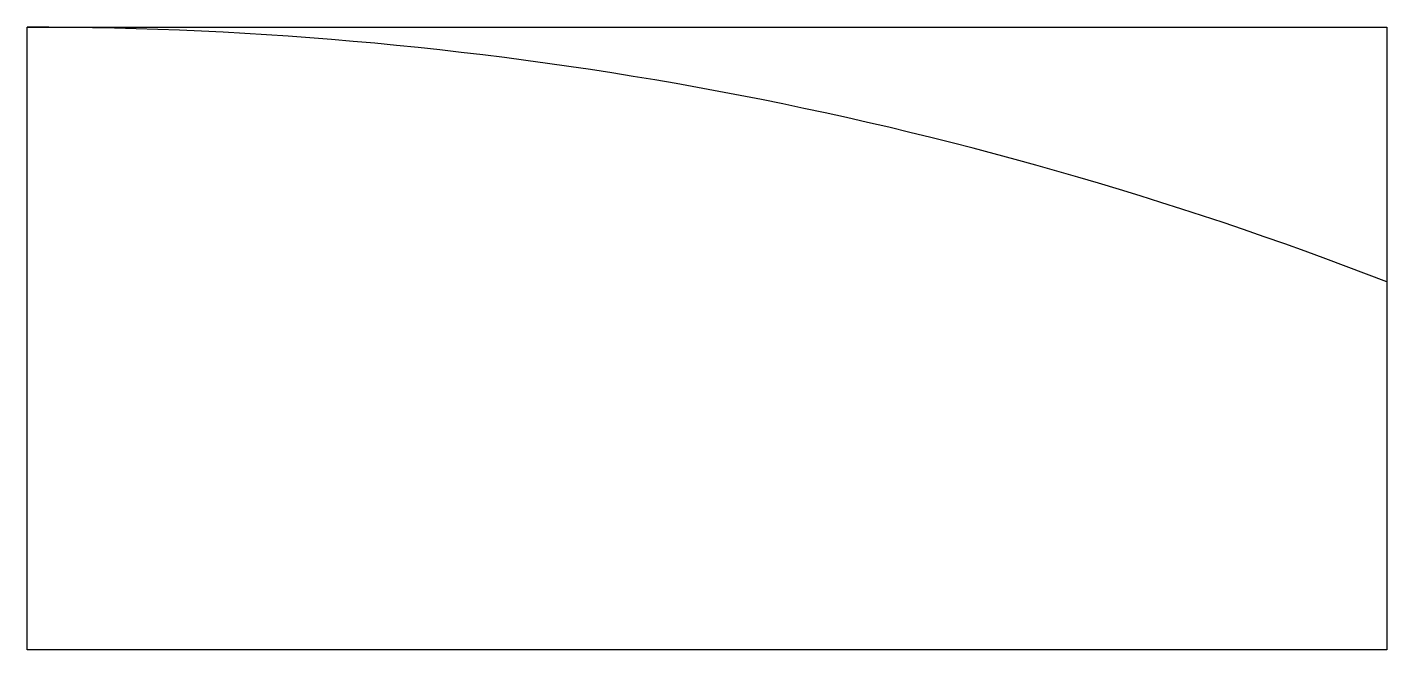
# Model space of a CAD drawing. Header units: millimetres. Extents: x -39 to 9, y -26 to -4.
import ezdxf

# ---------------------------------------------------------------- set-up
doc = ezdxf.new("R2010")
doc.units = ezdxf.units.MM
doc.layers.get('0').update_dxf_attribs({"linetype": 'CONTINUOUS'})

msp = doc.modelspace()

# ---------------------------------------------------------------- linework, layer by layer
msp.add_lwpolyline([(-39, -4), (9, -4), (9, -26), (-39, -26)], close=True)
msp.add_arc((-39, -136.5), 132.5, 68.76069, 90)

doc.saveas('drawing.dxf')
